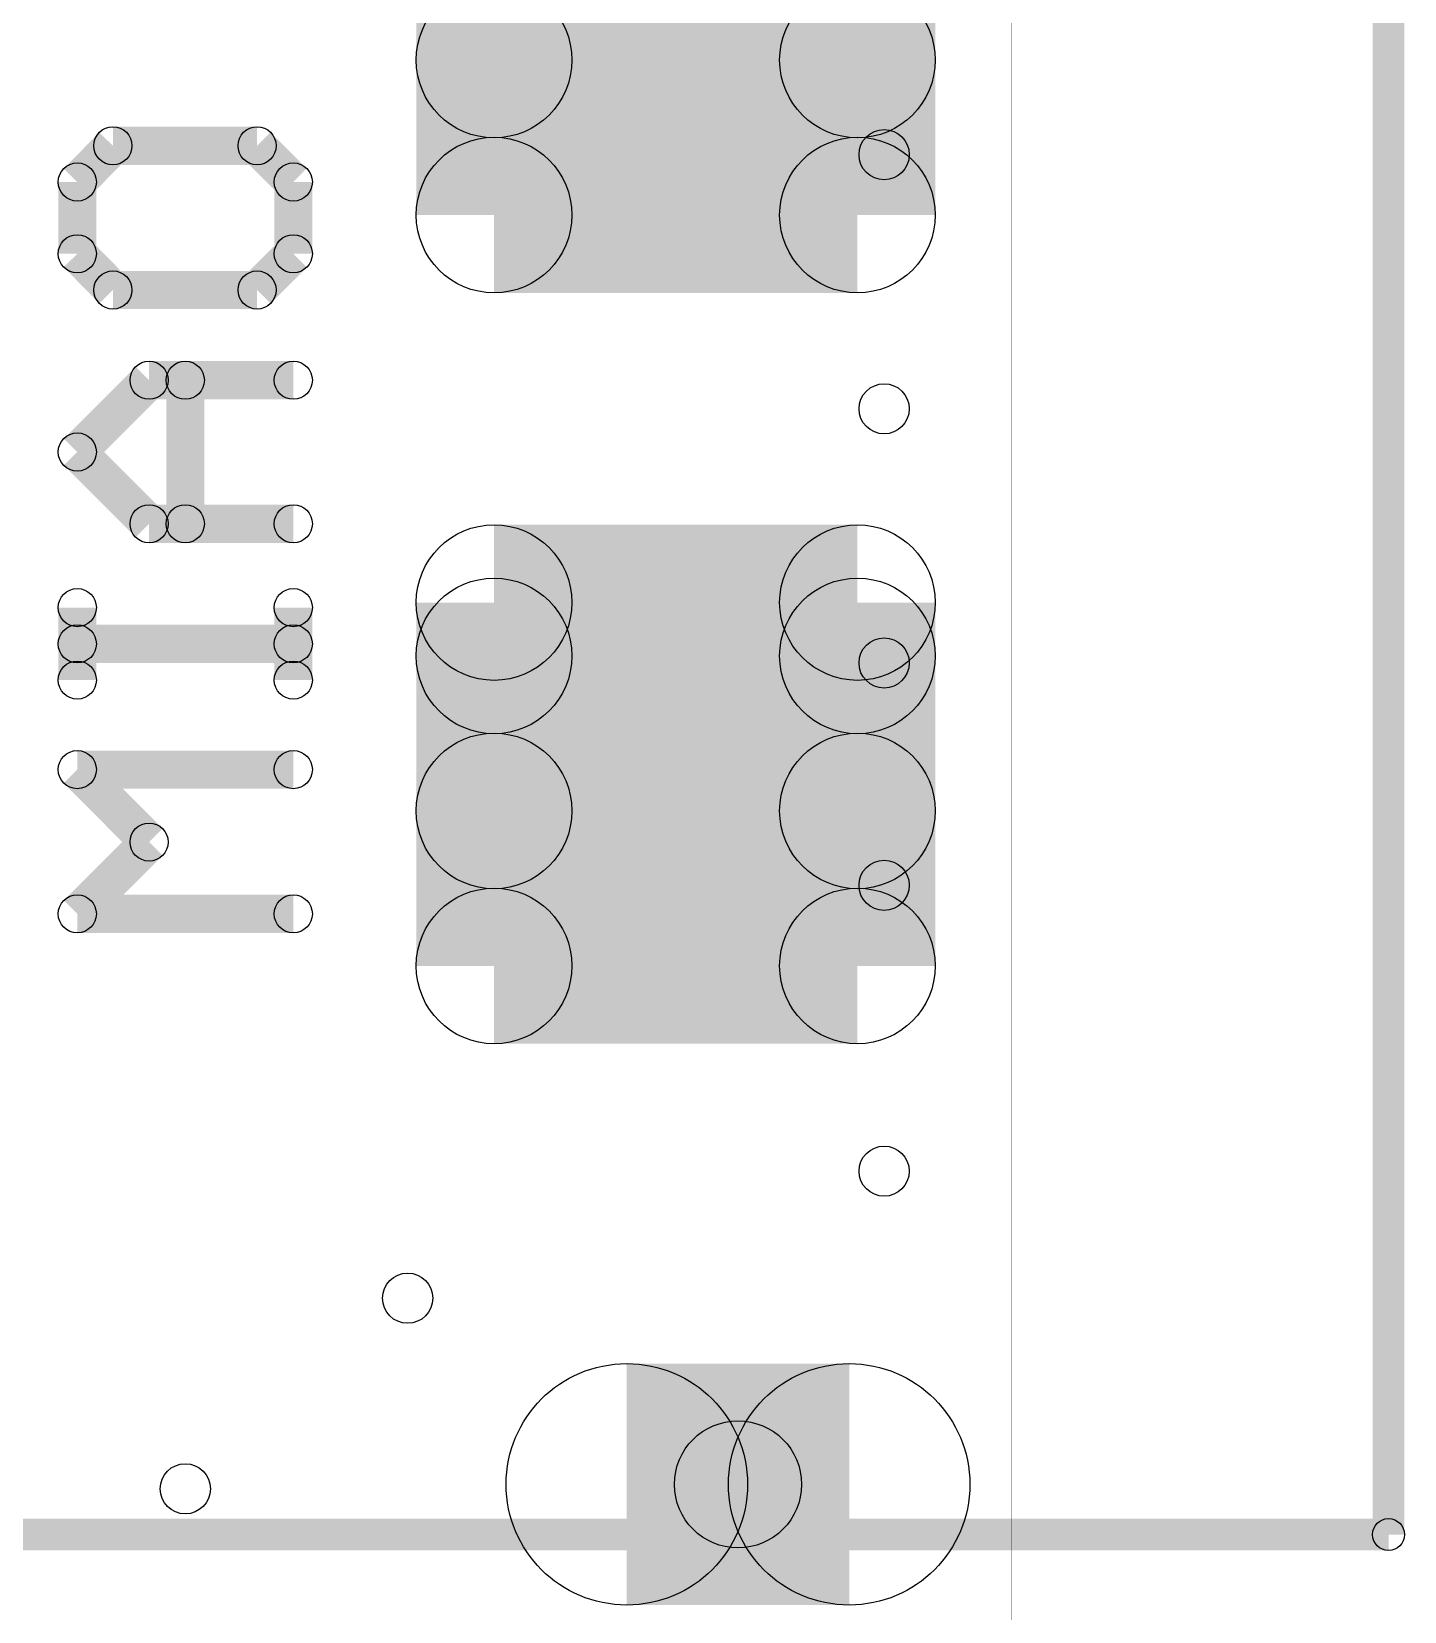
# Model space of a CAD drawing. Extents: x 0 to 126, y 0 to 22.
# Drawn here: x 22.88 to 28.37, y 5.36 to 11.68 of the extents above; entities that cross this region are included whole.
import ezdxf

# ---------------------------------------------------------------- set-up
doc = ezdxf.new("R2010")
doc.units = 0
doc.layers.get('0').update_dxf_attribs({"linetype": 'CONTINUOUS'})
for name, color, linetype in [('SEEEDSTUDIOXIAONRF52840V1_1_GTO', 10, 'CONTINUOUS'), ('SEEEDSTUDIOXIAONRF52840V1_1_GTS', 9, 'CONTINUOUS'), ('SEEEDSTUDIOXIAONRF52840V1_1_TXT', 12, 'CONTINUOUS')]:
    doc.layers.add(name, color=color, linetype=linetype)

# ---------------------------------------------------------------- blocks, each defined once
blk = doc.blocks.new('ROUND_3')
blk.add_circle((0, 0), 0.0635)
blk = doc.blocks.new('ROUND_19')
blk.add_circle((0, 0), 0.0762)
blk = doc.blocks.new('ROUND_23')
blk.add_circle((0, 0), 0.4826)
blk = doc.blocks.new('ROUND_80')
blk.add_circle((0, 0), 0.3111)
blk = doc.blocks.new('ROUND_85')
blk.add_circle((0, 0), 0.1003)
blk = doc.blocks.new('ROUND_5')
blk.add_circle((0, 0), 0.254)

msp = doc.modelspace()

# ---------------------------------------------------------------- linework, layer by layer
at = {"layer": 'SEEEDSTUDIOXIAONRF52840V1_1_GTO'}
for points, const_width in [([(26.797, 3.1877), (26.797, 17.1577)], 0.00254), ([(28.30576, 5.67182), (28.30576, 14.67358)], 0.127), ([(20.955, 5.67182), (28.30576, 5.67182)], 0.127)]:
    msp.add_lwpolyline(points, dxfattribs=dict(at, const_width=const_width))
at = {"layer": 'SEEEDSTUDIOXIAONRF52840V1_1_GTS'}
for points, const_width in [([(26.797, 3.1877), (26.797, 17.1577)], 0.00254), ([(24.72944, 10.9474), (24.72944, 12.40028)], 0.6223), ([(26.18232, 12.40028), (26.18232, 10.9474)], 0.6223), ([(24.72944, 11.56716), (26.18232, 11.56716)], 0.6223), ([(23.20544, 11.22426), (23.0632, 11.07948)], 0.1524), ([(23.78202, 11.22426), (23.20544, 11.22426)], 0.1524), ([(23.9268, 11.07948), (23.78202, 11.22426)], 0.1524), ([(26.18232, 10.9474), (24.72944, 10.9474)], 0.6223), ([(23.0632, 11.07948), (23.0632, 10.79246)], 0.1524), ([(23.9268, 10.79246), (23.9268, 11.07948)], 0.1524), ([(23.0632, 10.79246), (23.20544, 10.64768)], 0.1524), ([(23.78202, 10.64768), (23.9268, 10.79246)], 0.1524), ([(23.20544, 10.64768), (23.78202, 10.64768)], 0.1524), ([(23.35022, 10.287), (23.0632, 9.99998)], 0.1524), ([(23.35022, 10.287), (23.9268, 10.287)], 0.1524), ([(23.495, 9.71296), (23.495, 10.287)], 0.1524), ([(23.0632, 9.99998), (23.35022, 9.71296)], 0.1524), ([(23.35022, 9.71296), (23.9268, 9.71296)], 0.1524), ([(24.72944, 9.398), (26.18232, 9.398)], 0.6223), ([(24.72944, 7.94512), (24.72944, 9.398)], 0.6223), ([(26.18232, 9.398), (26.18232, 7.94512)], 0.6223), ([(26.18232, 9.18464), (24.72944, 9.18464)], 0.6223), ([(23.0632, 9.37768), (23.0632, 9.08812)], 0.1524), ([(23.9268, 9.08812), (23.9268, 9.37768)], 0.1524), ([(23.0632, 9.2329), (23.9268, 9.2329)], 0.1524), ([(24.72944, 8.56488), (26.18232, 8.56488)], 0.6223), ([(23.9268, 8.72998), (23.0632, 8.72998)], 0.1524), ([(23.0632, 8.72998), (23.35022, 8.44042)], 0.1524), ([(23.35022, 8.44042), (23.0632, 8.1534)], 0.1524), ([(23.0632, 8.1534), (23.9268, 8.1534)], 0.1524), ([(26.18232, 7.94512), (24.72944, 7.94512)], 0.6223), ([(25.2603, 5.87248), (26.1493, 5.87248)], 0.9652)]:
    msp.add_lwpolyline(points, dxfattribs=dict(at, const_width=const_width))

# ---------------------------------------------------------------- block references
at = {"layer": 'SEEEDSTUDIOXIAONRF52840V1_1_GTO'}
msp.add_blockref('ROUND_3', (28.30576, 5.67182), dxfattribs=at)
at = {"layer": 'SEEEDSTUDIOXIAONRF52840V1_1_GTS'}
for name, p in [('ROUND_80', (24.72944, 11.56716)), ('ROUND_80', (26.18232, 11.56716)), ('ROUND_19', (23.20544, 11.22426)), ('ROUND_19', (23.78202, 11.22426)), ('ROUND_80', (24.72944, 10.9474)), ('ROUND_80', (26.18232, 10.9474)), ('ROUND_19', (23.0632, 11.07948)), ('ROUND_19', (23.9268, 11.07948)), ('ROUND_19', (23.0632, 10.79246)), ('ROUND_19', (23.9268, 10.79246)), ('ROUND_19', (23.20544, 10.64768)), ('ROUND_19', (23.78202, 10.64768)), ('ROUND_19', (23.78202, 10.64768)), ('ROUND_19', (23.35022, 10.287)), ('ROUND_19', (23.35022, 10.287)), ('ROUND_19', (23.495, 10.287)), ('ROUND_19', (23.9268, 10.287)), ('ROUND_19', (23.0632, 9.99998)), ('ROUND_19', (23.0632, 9.99998)), ('ROUND_19', (23.35022, 9.71296)), ('ROUND_19', (23.495, 9.71296)), ('ROUND_19', (23.9268, 9.71296)), ('ROUND_80', (24.72944, 9.398)), ('ROUND_80', (24.72944, 9.398)), ('ROUND_80', (26.18232, 9.398)), ('ROUND_80', (24.72944, 9.18464)), ('ROUND_80', (26.18232, 9.18464)), ('ROUND_19', (23.0632, 9.37768)), ('ROUND_19', (23.9268, 9.37768)), ('ROUND_19', (23.0632, 9.2329)), ('ROUND_19', (23.9268, 9.2329)), ('ROUND_19', (23.0632, 9.08812)), ('ROUND_19', (23.9268, 9.08812)), ('ROUND_80', (24.72944, 8.56488)), ('ROUND_80', (26.18232, 8.56488)), ('ROUND_19', (23.0632, 8.72998)), ('ROUND_19', (23.9268, 8.72998)), ('ROUND_19', (23.35022, 8.44042)), ('ROUND_19', (23.0632, 8.1534)), ('ROUND_19', (23.9268, 8.1534)), ('ROUND_80', (24.72944, 7.94512)), ('ROUND_80', (26.18232, 7.94512)), ('ROUND_23', (25.2603, 5.87248)), ('ROUND_23', (26.1493, 5.87248))]:
    msp.add_blockref(name, p, dxfattribs=at)
at = {"layer": 'SEEEDSTUDIOXIAONRF52840V1_1_TXT'}
for name, p in [('ROUND_85', (26.289, 11.1887)), ('ROUND_85', (26.289, 10.1727)), ('ROUND_85', (26.289, 9.1567)), ('ROUND_85', (26.289, 8.2677)), ('ROUND_85', (26.289, 7.1247)), ('ROUND_85', (24.384, 6.6167)), ('ROUND_5', (25.7048, 5.87248)), ('ROUND_85', (23.495, 5.8547))]:
    msp.add_blockref(name, p, dxfattribs=at)

doc.saveas('drawing.dxf')
